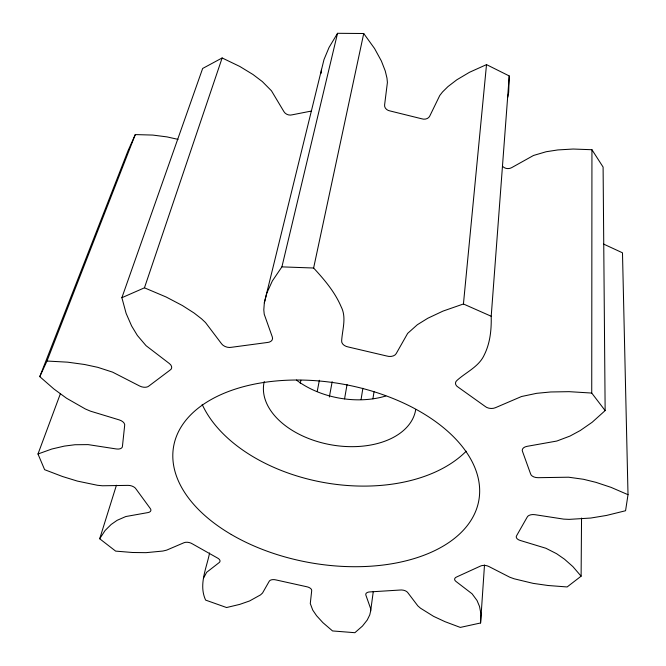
<?xml version="1.0" encoding="UTF-8"?>
<svg xmlns="http://www.w3.org/2000/svg" width="666" height="666" viewBox="0 0 666 666"><rect width="100%" height="100%" fill="white"/><g stroke="black" fill="none" stroke-linecap="round" stroke-linejoin="round"><path stroke-width="1" d="M209.574 552.955C206.543 568.339 198.426 584.59 205.627 600.099L226.565 607.534L239.743 604.387L249.584 600.957L260.514 594.896L262.537 593.015L269.264 581.202A5.911 3.055 10.8 0 1 276.465 580.036L306.227 586.629A5.902 3.047 10 0 1 311.705 590.6L310.281 603.554L312.745 610.098L316.566 615.709L322.927 622.677L332.55 630.943L354.886 632.7L362.471 626.057L367.249 620.004L369.763 614.893L370.654 611.013L370.637 608.591L365.85 595.046A5.952 3.089 8.4 0 1 370.504 591.874L399.8 590.051A6.002 3.139 7.6 0 1 407.659 592.465L417.815 605.86L420.446 608.166L433.608 616.366L444.98 621.661L460.298 627.414L480.577 622.976L480.96 614.019L479.528 606.451L477.031 600.499L472.086 593.806L455.919 581.401A6.185 3.297 6.1 0 1 456.951 576.831L479.911 566.325A6.302 3.405 5.4 0 1 488.777 566.458L509.74 577.197L514.127 578.787L533.166 583.374L548.11 585.506L567.132 586.954L581.11 576.182L572.918 566.633L564.443 559.149L556.585 553.696L545.895 548.26L520.129 540.426A6.585 3.68 4.2 0 1 516.791 535.397L527.039 517.382A6.735 3.838 3.8 0 1 534.948 514.693L563.702 519.122L569.155 519.372L590.784 518.04L606.535 515.434L625.565 510.739L628.013 494.688L611.047 487.362L595.962 482.351L583.508 479.287L568.606 477.206L538.161 477.688A7.051 4.196 3.3 0 1 530.502 473.634L522.627 451.773A7.193 4.379 3.4 0 1 527.056 446.345L556.809 441.042L569.971 436.08L580.269 430.519L592.157 422.269L605.144 410.589L591.733 393.057L591.941 149.725L573.16 149.034L557.842 149.933L546.153 151.74L533.508 155.469L511.555 167.707A6.202 4.837 1.3 0 1 502.913 166.608M581.11 576.182L581.543 518.056M203.505 578.171L206.643 572.319L219.256 562.52A6.002 3.139 12.4 0 0 217.133 557.817L192.466 543.914A6.086 3.205 13.1 0 0 184.007 542.715L166.65 550.133L162.879 551.04L146.037 552.663L132.559 552.497L115.643 551.115L99.692 538.761L105.095 530.502L111.164 524.467L117.158 520.304L125.799 516.541L148.052 512.562A6.302 3.405 14.6 0 0 149.992 508.116L136.08 489.077A6.435 3.521 15.2 0 0 128.055 485.372L102.439 485.772L97.469 485.281L77.356 481.085L62.438 476.49L44.622 469.68L37.987 453.996L51.865 449.009L64.352 446.103L74.958 444.738L88.095 444.613L116.309 448.959A6.735 3.829 16.2 0 0 122.477 445.995L124.634 425.716A6.885 4.004 16.5 0 0 119.222 419.896L90.459 411.155L85.348 408.974L66.558 398.243L53.863 388.952L39.777 376.64L46.986 361.039L67.649 362.171L84.565 364.493L97.794 367.341L112.587 372.136L139.685 386.03A7.193 4.379 16.6 0 0 149.109 385.864L169.897 370.221A7.318 4.562 16.3 0 0 169.347 363.528L146.062 345.687L137.371 335.464L131.627 325.982L126.132 313.411L121.878 297.71L144.447 287.82L166.142 297.003L182.409 305.544L194.064 313.003L201.557 318.823L205.511 322.552L221.653 343.897A7.517 4.887 14.7 0 0 231.676 347.261L266.999 342.532A7.584 5.003 13.4 0 0 272.336 337.046L264.227 314.219L263.803 309.906L264.327 302.805L323.984 59.59L329.046 47.461L337.537 33.3L363.728 33.516L374.558 48.51L381.377 60.989L385.248 70.937L386.979 78.138L387.404 82.459L384.598 104.962A6.327 5.145 10 0 0 390.168 110.981L421.611 118.756A6.319 5.128 7.2 0 0 429.728 116.134L439.768 95.488L442.524 91.966L447.985 86.58L456.784 79.828L469.488 72.286L486.513 64.619L509.24 75.949L491.208 316.258C491.516 329.379 490.268 342.774 484.373 354.695C479.079 366.641 466.333 371.978 457.101 380.303A7.517 4.887 5.3 0 0 458.283 387.246L485.015 406.318A7.434 4.745 4.4 0 0 495.379 407.725L521.511 396.52L536.663 393.323L550.699 391.974L569.122 391.666L591.733 393.057M509.24 75.949L508.674 92.341L507.767 97.219M480.577 622.976L484.498 564.951M264.327 302.805L266.825 293.073L272.336 280.977L281.909 266.875L313.619 268.015C324.392 279.67 334.865 291.974 341.142 306.726C346.728 317.549 342.324 329.487 341.65 340.842A7.634 5.103 10 0 0 348.551 347.044L386.521 355.952A7.617 5.078 8.3 0 0 396.178 353.646L407.659 333.383L417.316 324.75L427.772 318.265L442.965 311.114L463.436 303.979L486.513 64.619M321.087 73.36L321.503 69.314M370.654 611.013L373.293 591.433M372.927 398.834L374.017 391.708M361.064 399.542L362.878 388.27M344.563 398.901L347.044 384.548M329.354 397.019L332.168 381.71M317.207 391.5L319.372 380.261M300.258 383.316L300.89 380.261M313.619 268.015L363.728 33.516M281.909 266.875L337.537 33.3M99.692 538.761L116.425 485.231M144.447 287.82L222.136 57.959L239.785 66.45L252.955 74.484L262.329 81.577L271.453 90.784L283.982 111.73A6.252 4.962 17.4 0 0 292.241 114.81L311.155 111.097M121.878 297.71L202.655 68.465L222.136 57.959M37.987 453.996L60.431 393.606M39.777 376.64L128.038 150.741L135.281 134.582L152.772 135.073L166.991 136.896L178.047 139.377M46.986 361.039L135.281 134.582M603.646 244.097L622.485 252.805L628.013 494.688M463.436 303.979L491.208 316.258M591.941 149.725L603.096 167.058L605.144 410.589M385.83 395.995A74.509 49.434 10 0 1 296.42 380.07M415.676 409.798A77.048 48.884 10 0 1 330.07 444.63A77.048 48.884 10 0 1 264.244 381.535M466.208 451.198A146.478 93.207 10 0 1 324.384 482.609A146.478 93.207 10 0 1 202.156 404.387M231.252 534.482A154.978 90.767 10 0 0 478.08 503.921A154.978 90.767 10 0 0 269.364 381.701A154.978 90.767 10 0 0 231.252 534.482"/></g></svg>
